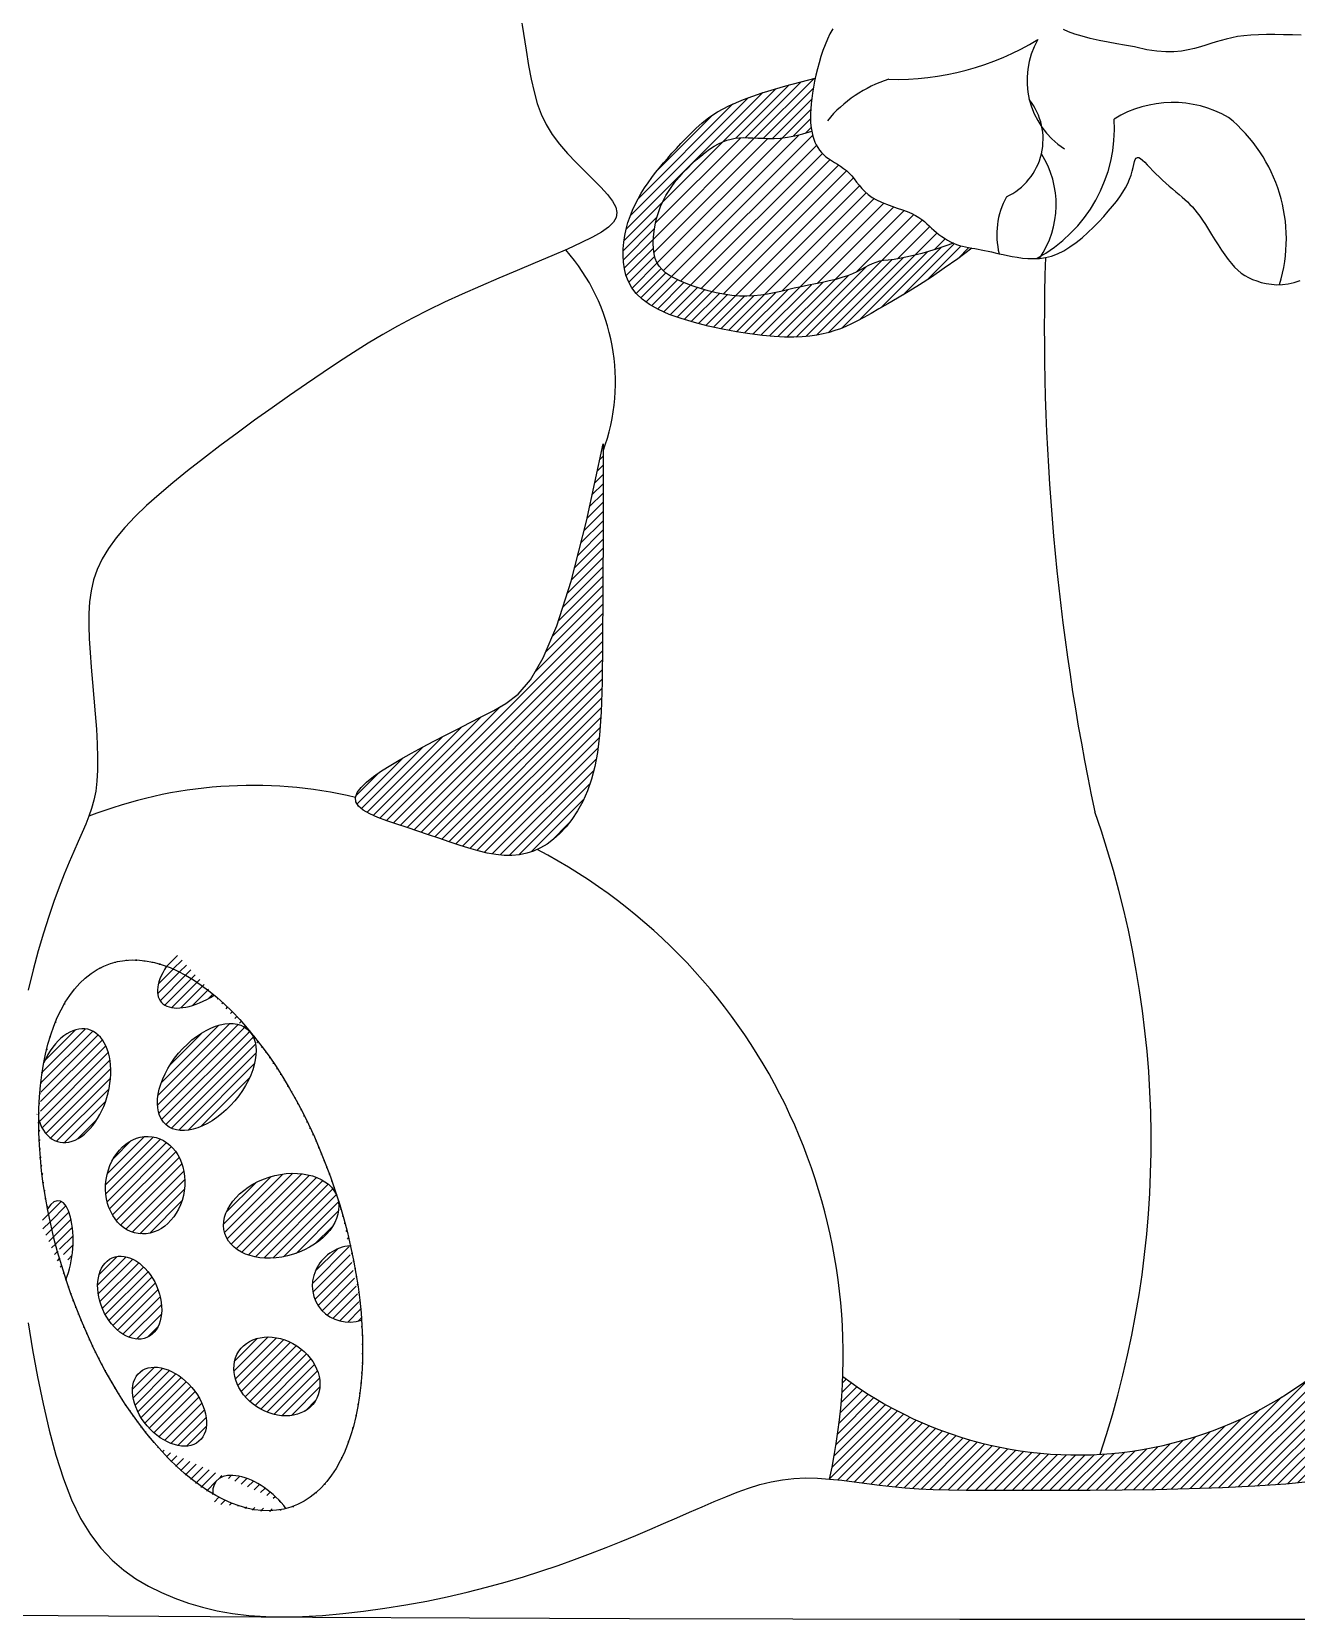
# Model space of a CAD drawing. Header units: inches. Extents: x 4.1 to 46.6, y 13.1 to 37.9.
# Drawn here: x 35.322 to 35.5452, y 14.5253 to 14.8055 of the extents above; entities that cross this region are included whole.
import ezdxf

# ---------------------------------------------------------------- set-up
doc = ezdxf.new("R2010")
doc.units = ezdxf.units.IN
doc.header["$MEASUREMENT"] = 0
for name, color, linetype in [('02', 2, 'Continuous'), ('4', 4, 'Continuous'), ('8', 8, 'Continuous')]:
    doc.layers.add(name, color=color, linetype=linetype)
pattern_1 = [(44.99999999999999, (40.26395050638124, 21.64946044185948), (-0.0008167083322704626, 0.0008167083322704626), [])]

msp = doc.modelspace()

# ---------------------------------------------------------------- hatches: boundary and pattern name
at = {"layer": '8'}
h = msp.add_hatch(dxfattribs=at)
h.set_pattern_fill('ANSI31', color=256, scale=0.009240000000000002, style=0)
h.set_pattern_definition(pattern_1)
h.paths.add_polyline_path([(35.45932740826859, 14.75177441831787), (35.46055987213506, 14.75194853276938), (35.46169364933624, 14.75217306103608), (35.46274892582326, 14.75244072112131), (35.46374728895492, 14.75274679837915), (35.46471593404888, 14.75309684769767), (35.46568345759763, 14.75349899127199), (35.46667845655932, 14.75396135135546), (35.46772952765926, 14.75449205014323), (35.46886526762276, 14.7550992099032), (35.47011427317514, 14.75579095281595), (35.47150514104172, 14.75657540114938), (35.4730600506696, 14.75746098043331), (35.4747755130916, 14.7584573295508), (35.47664162159666, 14.75957439063226), (35.47864846970654, 14.76082210590997), (35.48078615117586, 14.76221041752891), (35.48304475929356, 14.76374926769225), (35.48541438781425, 14.76544859855952), (35.48788513002685, 14.76731835233389), (35.48733692794806, 14.76741398803009), (35.48679428889184, 14.76752073875562), (35.48625582239359, 14.76764555140565), (35.48572013752303, 14.76779537290443), (35.48518584334991, 14.76797715011802), (35.48465236059158, 14.76819597745365), (35.4816003529518, 14.76714695049035), (35.47909862889676, 14.76638851214833), (35.47707498508274, 14.76586794671769), (35.47545721746749, 14.76553253845944), (35.47417312247447, 14.76532957160547), (35.4731504965271, 14.76520633041676), (35.47231713581598, 14.76511009918343), (35.4716008362989, 14.76498816213737), (35.47093825127698, 14.76479887679037), (35.47030145969941, 14.76454489368647), (35.46967139646179, 14.76423993657685), (35.46902899762384, 14.76389772925635), (35.46835519831396, 14.76353199547615), (35.46763093435905, 14.76315645903108), (35.46683714088752, 14.76278484368689), (35.46595475349343, 14.76243087322385), (35.46497087568744, 14.76210505053044), (35.46389728264651, 14.76180499494243), (35.46275191723137, 14.76152510490377), (35.46155272253557, 14.76125977888754), (35.4603176418855, 14.76100341532313), (35.45906461790904, 14.76075041268362), (35.45781159416541, 14.76049516939841), (35.4565765132825, 14.76023208395512), (35.45537227221533, 14.7599588223284), (35.45419158126927, 14.75968612083401), (35.45302210461116, 14.75942798330383), (35.45185150664068, 14.75919841361341), (35.45066745129182, 14.75901141559465), (35.44945760273143, 14.75888099310854), (35.44820962535917, 14.75882115000153), (35.44691118287622, 14.75884589013461), (35.44555610759883, 14.75896482947158), (35.44416290350958, 14.75917003251837), (35.44275624180912, 14.75944917586915), (35.44136079462945, 14.75978993613265), (35.44000123363688, 14.76017998991759), (35.43870223049774, 14.76060701384725), (35.43748845664553, 14.76105868451581), (35.43638458444505, 14.76152267854653), (35.43541014489486, 14.76199078032099), (35.43456411051332, 14.76247120545762), (35.43384031338385, 14.76297627733314), (35.43323258535705, 14.76351831933883), (35.43273475874915, 14.76410965483686), (35.43234066541075, 14.76476260723306), (35.4320441376581, 14.76548949991869), (35.43183900710895, 14.76630265625593), (35.43171957383632, 14.76720907818984), (35.43168200568064, 14.76819448179325), (35.43172293823912, 14.76923926170733), (35.43183900757461, 14.77032381251505), (35.43202684928431, 14.77142852888668), (35.4322830987326, 14.77253380540518), (35.43260439198232, 14.77362003671172), (35.43298736416503, 14.77466761743293), (35.4334284646134, 14.77566114333334), (35.4339233941096, 14.77660201478742), (35.43446766693845, 14.77749583333665), (35.43505679761759, 14.77834820050797), (35.43568629996619, 14.77916471782831), (35.43635168873473, 14.77995098682462), (35.43704847750953, 14.78071260903838), (35.43777218127391, 14.78145518598197), (35.43851822024911, 14.78218179851413), (35.43928164142883, 14.78288544471892), (35.44005739867455, 14.78355660198307), (35.44084044538207, 14.78418574770788), (35.44162573471434, 14.78476335928011), (35.44240822076566, 14.78527991413015), (35.44318285646617, 14.78572588961564), (35.44394459567732, 14.78609176316698), (35.44469063465252, 14.78637141974926), (35.44542714130833, 14.78657237477185), (35.44616252665176, 14.78670555125158), (35.44690520122415, 14.78678187217614), (35.44766357603251, 14.78681226053326), (35.44844606161817, 14.78680763933975), (35.44926106922097, 14.78677893158332), (35.45011700938224, 14.78673706026624), (35.45102268705844, 14.78669431149777), (35.45198848393514, 14.78666842380065), (35.45302517541452, 14.78667849881916), (35.45414353713161, 14.78674363821213), (35.45535434495426, 14.7868829436093), (35.45666837428465, 14.7871155166404), (35.4580964007578, 14.78746045896427), (35.45964920000873, 14.78793687221063), (35.45959258351243, 14.78823802038554), (35.45950855679578, 14.78887644064256), (35.45945443228587, 14.78955515294095), (35.45943090498216, 14.79027832540035), (35.45943867034978, 14.79105012618405), (35.45947842385388, 14.79187472341167), (35.45955086072675, 14.7927562852174), (35.4596564445342, 14.79369654835776), (35.45979471194326, 14.79468752386041), (35.45996496748879, 14.79571879140443), (35.46016651547282, 14.79677993062527), (35.46028258806794, 14.79732022589181), (35.45509649363115, 14.79598494645782), (35.45091194977752, 14.79473080141637), (35.44759356758325, 14.79354972111927), (35.44500595835737, 14.79243363590379), (35.44301373317606, 14.79137447610723), (35.44148150358117, 14.79036417208139), (35.4402738806489, 14.789394654149), (35.4392554759211, 14.78845785267643), (35.43831262380584, 14.78754634275268), (35.43741855459987, 14.78665527844445), (35.43656822146616, 14.78578045859925), (35.43575657826617, 14.78491768206462), (35.43497857816286, 14.78406274767352), (35.43422917478486, 14.78321145427347), (35.43350332176081, 14.78235960069745), (35.43279597271933, 14.78150298577842), (35.43210366942688, 14.78063745504645), (35.43142930946081, 14.77975904076178), (35.43077737807064, 14.77886382182354), (35.43015236143722, 14.77794787718907), (35.4295587450429, 14.77700728577205), (35.42900101483568, 14.77603812652982), (35.42848365653074, 14.77503647837606), (35.42801115561045, 14.773998420239), (35.42758809185355, 14.77292180488169), (35.42721941756784, 14.77181158031911), (35.42691018005601, 14.77067446838649), (35.42666542522377, 14.76951719094817), (35.42649019967533, 14.76834646982482), (35.42638955001487, 14.7671690268808), (35.42636852284662, 14.76599158392222), (35.42643216454192, 14.76482086284253), (35.42658944676398, 14.76366349208277), (35.4268650409463, 14.76252572671095), (35.427287544047, 14.76141372840087), (35.42788555279142, 14.76033365885545), (35.42868766390487, 14.75929167976304), (35.42972247411265, 14.75829395279746), (35.43101858014009, 14.75734663966162), (35.43260457894533, 14.75645590202933), (35.43449308668963, 14.75562752817226), (35.43663279704518, 14.75486581259341), (35.43895642405144, 14.75417467637911), (35.44139668081655, 14.75355804058657), (35.44388628091431, 14.75301982631666), (35.44635793815135, 14.7525639546266), (35.4487443656358, 14.7521943466027), (35.45097827694147, 14.75191492331672), (35.45300696456573, 14.7517277386842), (35.45483603553615, 14.75162737786471), (35.45648567580386, 14.7516065588616), (35.45797607132002, 14.7516579996782)])
h = msp.add_hatch(dxfattribs=at)
h.set_pattern_fill('ANSI31', color=256, scale=0.01386, style=0)
h.set_pattern_definition([(44.99999999999999, (40.26395050638124, 21.64946044185948), (-0.001225062498405694, 0.001225062498405694), [])])
h.paths.add_polyline_path([(35.45906461790904, 14.76075041268362), (35.4603176418855, 14.76100341532313), (35.46155272253557, 14.76125977888754), (35.46275191723137, 14.76152510490377), (35.46389728264651, 14.76180499494243), (35.46497087568744, 14.76210505053044), (35.46595475349343, 14.76243087322385), (35.46683714088752, 14.76278484368689), (35.46763093435905, 14.76315645903108), (35.46835519831396, 14.76353199547615), (35.46902899762384, 14.76389772925635), (35.46967139646179, 14.76423993657685), (35.47030145969941, 14.76454489368647), (35.47093825127698, 14.76479887679037), (35.4716008362989, 14.76498816213737), (35.47231713581598, 14.76511009918343), (35.4731504965271, 14.76520633041676), (35.47417312247447, 14.76532957160547), (35.47545721746749, 14.76553253845944), (35.47707498508274, 14.76586794671769), (35.47909862889676, 14.76638851214833), (35.4816003529518, 14.76714695049035), (35.48465236059158, 14.76819597745365), (35.48412235492609, 14.76844953929416), (35.48359930321342, 14.76873366749081), (35.48308668254643, 14.76904419389487), (35.48258796955227, 14.76937695038672), (35.48210664155661, 14.76972776880305), (35.48164617518663, 14.77009248103881), (35.48121004753514, 14.77046691893068), (35.48079837478465, 14.77084714589458), (35.4803978280793, 14.771230151634), (35.47999171835139, 14.77161315738798), (35.47956335606753, 14.77199338439553), (35.47909605146154, 14.77236805389569), (35.47857311569854, 14.77273438712749), (35.4779778587795, 14.77308960532995), (35.47729359163671, 14.7734309297712), (35.47651081035613, 14.77375743416363), (35.47564875419951, 14.7740756023168), (35.47473384828075, 14.77439377046997), (35.47379251748092, 14.77472027492061), (35.47285118644825, 14.77506345195164), (35.47193628052949, 14.77543163783142), (35.47107422437287, 14.77583316882832), (35.47029144309229, 14.7762763812398), (35.46960694428302, 14.77676613786483), (35.46901006476722, 14.77729340775571), (35.46848272477976, 14.77784568649534), (35.46800684385701, 14.77841046963752), (35.46756434176817, 14.77897525279426), (35.46713713851526, 14.77952753153389), (35.46670715363464, 14.78005480142477), (35.46625630689553, 14.78054455806435), (35.46577127014055, 14.78098788623632), (35.46525772234193, 14.78139022771669), (35.46472609431251, 14.7817606134386), (35.46418681686512, 14.7821080743934), (35.46365032104544, 14.78244164154333), (35.46312703766628, 14.7827703458361), (35.4626273975405, 14.78310321826305), (35.46216183171376, 14.78344928978644), (35.46173868460349, 14.78381620198073), (35.46135795667536, 14.78420603892758), (35.46101756130113, 14.78461949533542), (35.46071541255108, 14.78505726588358), (35.46044942449547, 14.7855200452805), (35.46021751050606, 14.78600852819094), (35.46001758465312, 14.78652340935244), (35.45984756100691, 14.78706538341524), (35.45970581650502, 14.78763572402116), (35.45964920000873, 14.78793687221063), (35.4580964007578, 14.78746045896427), (35.45666837428465, 14.7871155166404), (35.45535434495426, 14.7868829436093), (35.45414353713161, 14.78674363821213), (35.45302517541452, 14.78667849881916), (35.45198848393514, 14.78666842380065), (35.45102268705844, 14.78669431149777), (35.45011700938224, 14.78673706026624), (35.44926106922097, 14.78677893158332), (35.44844606161817, 14.78680763933975), (35.44766357603251, 14.78681226053326), (35.44690520122415, 14.78678187217614), (35.44616252665176, 14.78670555125158), (35.44542714130833, 14.78657237477185), (35.44469063465252, 14.78637141974926), (35.44394459567732, 14.78609176316698), (35.44318285646617, 14.78572588961564), (35.44240822076566, 14.78527991413015), (35.44162573471434, 14.78476335928011), (35.44084044538207, 14.78418574770788), (35.44005739867455, 14.78355660198307), (35.43928164142883, 14.78288544471892), (35.43851822024911, 14.78218179851413), (35.43777218127391, 14.78145518598197), (35.43704847750953, 14.78071260903838), (35.43635168873473, 14.77995098682462), (35.43568629996619, 14.77916471782831), (35.43505679761759, 14.77834820050797), (35.43446766693845, 14.77749583333665), (35.4339233941096, 14.77660201478742), (35.4334284646134, 14.77566114333334), (35.43298736416503, 14.77466761743293), (35.43260439198232, 14.77362003671172), (35.4322830987326, 14.77253380540518), (35.43202684928431, 14.77142852888668), (35.43183900757461, 14.77032381251505), (35.43172293823912, 14.76923926170733), (35.43168200568064, 14.76819448179325), (35.43171957383632, 14.76720907818984), (35.43183900710895, 14.76630265625593), (35.4320441376581, 14.76548949991869), (35.43234066541075, 14.76476260723306), (35.43273475874915, 14.76410965483686), (35.43323258535705, 14.76351831933883), (35.43384031338385, 14.76297627733314), (35.43456411051332, 14.76247120545762), (35.43541014489486, 14.76199078032099), (35.43638458444505, 14.76152267854653), (35.43748845664553, 14.76105868451581), (35.43870223049774, 14.76060701384725), (35.44000123363688, 14.76017998991759), (35.44136079462945, 14.75978993613265), (35.44275624180912, 14.75944917586915), (35.44416290350958, 14.75917003251837), (35.44555610759883, 14.75896482947158), (35.44691118287622, 14.75884589013461), (35.44820962535917, 14.75882115000153), (35.44945760273143, 14.75888099310854), (35.45066745129182, 14.75901141559465), (35.45185150664068, 14.75919841361341), (35.45302210461116, 14.75942798330383), (35.45419158126927, 14.75968612083401), (35.45537227221533, 14.7599588223284), (35.4565765132825, 14.76023208395512), (35.45781159416541, 14.76049516939841)])
h = msp.add_hatch(dxfattribs=at)
h.set_pattern_fill('ANSI31', color=256, scale=0.009240000000000002, style=0)
h.set_pattern_definition(pattern_1)
h.paths.add_polyline_path([(35.42281810512534, 14.73277249563128), (35.42281531115762, 14.71840858781528), (35.42279575384921, 14.70686320598637), (35.42274266962661, 14.69776188020936), (35.42263929514914, 14.69073014051995), (35.42246886684327, 14.68539351698294), (35.42221462160117, 14.6813775396486), (35.42185979538365, 14.67830773861082), (35.42138762554853, 14.6758096438762), (35.420786625396, 14.67357034437467), (35.42006641851506, 14.6715231642784), (35.41924190583407, 14.66966298659557), (35.41832798828139, 14.66798469434892), (35.41733956655256, 14.66648317056118), (35.4162915413431, 14.66515329824054), (35.41519881381421, 14.66398996039519), (35.4140762844286, 14.66298804006241), (35.41293512905716, 14.66214265281909), (35.41177162217676, 14.66144984464794), (35.41057831390529, 14.66090589410036), (35.4093477531965, 14.66050707974231), (35.40807249016828, 14.66024968012519), (35.40674507424004, 14.66012997378587), (35.405358055064, 14.66014423930486), (35.40390398205957, 14.660288755219), (35.40237773318543, 14.66055731913824), (35.40078349916033, 14.66093380481928), (35.39912779924228, 14.66139960506283), (35.39741715268931, 14.66193611269867), (35.39565807852662, 14.6625247204984), (35.39385709554657, 14.66314682127726), (35.39202072347283, 14.66378380785048), (35.39015548086493, 14.66441707300422), (35.38827611358604, 14.66503281641511), (35.38643027322135, 14.66563646517628), (35.38467383772834, 14.66623825322771), (35.38306268553018, 14.66684841453847), (35.38165269458435, 14.66747718304854), (35.38049974308117, 14.66813479269789), (35.37965970874532, 14.6688314774556), (35.37918847023278, 14.6695774712762), (35.37912576265401, 14.67038021701322), (35.37944675159409, 14.67123599324717), (35.38011045955821, 14.67213828745756), (35.38107590928442, 14.67308058713846), (35.38230212351075, 14.67405637978394), (35.38374812497526, 14.67505915288806), (35.38537293664879, 14.67608239391578), (35.38713558080374, 14.67711959037573), (35.38899950396038, 14.67816539269282), (35.39094584753505, 14.67921910310273), (35.39296017602786, 14.68028118678652), (35.39502805440455, 14.68135210892527), (35.39713504763088, 14.6824323346855), (35.39926672020695, 14.68352232924829), (35.40140863733134, 14.68462255779471), (35.40354636350415, 14.68573348550584), (35.40567337993301, 14.68692923106304), (35.40781483139611, 14.68857852719251), (35.4100037793792, 14.69112376014985), (35.41227328466951, 14.69500731616157), (35.41465640898562, 14.7006715814687), (35.41718621288194, 14.70855894232685), (35.41989575784422, 14.71911178496251)])
h = msp.add_hatch(dxfattribs=at)
h.set_pattern_fill('ANSI31', color=256, scale=0.009240000000000002, style=0)
h.set_pattern_definition(pattern_1)
edge = h.paths.add_edge_path()
edge.add_ellipse((35.35319138520165, 14.64103667390467), major_axis=(-0.00840913994211231, -0.006720508573515294), ratio=0.4802735510058158, start_angle=304.4452427793318, end_angle=435.5787813926311, ccw=False)
edge.add_ellipse((35.35181534259348, 14.59307668445857), major_axis=(-0.01590092022010053, 0.0479599905777052), ratio=0.4950659604173576, start_angle=338.3965059259274, end_angle=681.3564631600613)
edge = h.paths.add_edge_path(flags=0)
edge.add_ellipse((35.35181534259348, 14.59307668445857), major_axis=(-0.01590092022010053, 0.0479599905777052), ratio=0.4950659604173576, start_angle=41.93265288164213, end_angle=55.90896596036795)
edge.add_ellipse((35.32934000568233, 14.61950050063482), major_axis=(0.002661794444158646, 0.009911209094327736), ratio=0.6107066536403918, start_angle=136.4327969150533, end_angle=435.8784849815133)
edge = h.paths.add_edge_path()
edge.add_ellipse((35.32612924386515, 14.59093834004765), major_axis=(0.0006115737775292805, 0.008247896627784176), ratio=0.3770377288533878, start_angle=228.3375526400519, end_angle=396.05979277958295, ccw=False)
edge.add_ellipse((35.35181534259348, 14.59307668445857), major_axis=(-0.01590092022010053, 0.0479599905777052), ratio=0.4950659604173576, start_angle=89.90601574183437, end_angle=435.1707793570876)
edge = h.paths.add_edge_path(flags=16)
edge.add_ellipse((35.36129473724171, 14.54404752281429), major_axis=(-0.00672731155282248, 0.005651336368161058), ratio=0.5290023548861453, start_angle=244.8459792951447, end_angle=386.9755225495106, ccw=False)
edge.add_ellipse((35.35181534259348, 14.59307668445857), major_axis=(-0.01590092022010053, 0.0479599905777052), ratio=0.4950659604173576, start_angle=177.9582969514483, end_angle=510.460281766352)
edge = h.paths.add_edge_path(flags=16)
edge.add_ellipse((35.37841880290537, 14.58452331022002), major_axis=(-0.00580994988435913, -0.003971208941099595), ratio=0.9397016591406206, start_angle=238.7113991801935, end_angle=432.2729072646223, ccw=False)
edge.add_ellipse((35.35181534259348, 14.59307668445857), major_axis=(-0.01590092022010053, 0.0479599905777052), ratio=0.4950659604173576, start_angle=258.5263865036802, end_angle=602.7479633075188)
h = msp.add_hatch(dxfattribs=at)
h.set_pattern_fill('ANSI31', color=256, scale=0.009240000000000002, style=0)
h.set_pattern_definition(pattern_1)
edge = h.paths.add_edge_path()
edge.add_ellipse((35.35288559730864, 14.62102788869109), major_axis=(-0.007160879617182731, -0.008454296541650511), ratio=0.5866003885729476, start_angle=0, end_angle=360)
edge = h.paths.add_edge_path()
edge.add_ellipse((35.34203016005225, 14.60193553516459), major_axis=(0.001223147555058559, 0.008553374238638186), ratio=0.8062659382131651, start_angle=0, end_angle=360)
edge = h.paths.add_edge_path()
edge.add_ellipse((35.33927808112233, 14.58207948819203), major_axis=(-0.003057868887646396, 0.007025986184369108), ratio=0.6768939988314412, start_angle=0, end_angle=360)
edge = h.paths.add_edge_path()
edge.add_ellipse((35.36603250742658, 14.59653343220001), major_axis=(-0.009936148265225568, -0.003151271271420676), ratio=0.6841129477393765, start_angle=0, end_angle=360)
edge = h.paths.add_edge_path()
edge.add_ellipse((35.3652699656482, 14.56818025520355), major_axis=(-0.006727311552822071, 0.004429425924745998), ratio=0.7983017941980345, start_angle=0, end_angle=360)
edge = h.paths.add_edge_path()
edge.add_ellipse((35.34631117868005, 14.56283439757411), major_axis=(-0.00519837610682985, 0.006109552217076299), ratio=0.6478839219132544, start_angle=0, end_angle=360)
h = msp.add_hatch(dxfattribs=at)
h.set_pattern_fill('ANSI31', color=256, scale=0.009240000000000002, style=0)
h.set_pattern_definition(pattern_1)
h.paths.add_polyline_path([(35.55732660965762, 14.55080259060654), (35.56127680504463, 14.55130867060965), (35.56490343522049, 14.55172659473195), (35.56822856088868, 14.55200738745501), (35.57127424368403, 14.5521020733186), (35.57406254477567, 14.55196167680427, -0.05172681511464965), (35.565711383631, 14.58802834884139, -0.4468278364641999), (35.46511993200286, 14.56816573041309, -0.04536575451329625), (35.46279073987856, 14.5500716310244), (35.46495233678027, 14.5498459357232), (35.46714334880701, 14.54957126493267), (35.46936132471777, 14.54927455517921), (35.47160381327151, 14.54898274297469), (35.47386836299441, 14.54872276481641), (35.47616437046557, 14.54851584343581), (35.47854862307898, 14.54836034629719), (35.48108975604876, 14.54824892708442), (35.48385640458903, 14.54817423948137), (35.48691720344826, 14.54812893717193), (35.49034078784055, 14.54810567382541), (35.49419579298004, 14.54809710311114), (35.498550853848, 14.54809587872754), (35.50344273929252, 14.54809812343322), (35.50878075316317, 14.54811383640211), (35.51444233224495, 14.54815648588286), (35.52030491425424, 14.54823954015322), (35.52624593644171, 14.5483764674473), (35.53214283629089, 14.54858073604285), (35.5378730505868, 14.54886581418853), (35.54331401704579, 14.54924517014755), (35.54836727671093, 14.54972186488616), (35.55303078719183, 14.55025733019741)])

# ---------------------------------------------------------------- linework, layer by layer
at = {"layer": '02'}
for points in [[(35.40825675327099, 14.80849373061668), (35.40877519121162, 14.80521787114143), (35.40924181758194, 14.80224426104272), (35.40968349731295, 14.79955628616611), (35.41013669098496, 14.79711752324241), (35.41063785847976, 14.79489154897331), (35.41122346014484, 14.79284194010419), (35.41192995586201, 14.79093227333673), (35.41279380597874, 14.78912612537264), (35.41385147037684, 14.78738707294272), (35.41512149937219, 14.78568668032407), (35.41655080152444, 14.78402846205157), (35.41806837559446, 14.78242392020642), (35.41960322034313, 14.78088455688433), (35.42108433429851, 14.77942187419561), (35.42244071622147, 14.77804737420687), (35.42360136464006, 14.77677255904294), (35.42449527808233, 14.77560893077046), (35.42506200975507, 14.77456128193174), (35.4252833292517, 14.77360756685542), (35.42515156107723, 14.77271903031673), (35.42465902903817, 14.77186691707633), (35.42379805763952, 14.77102247190945), (35.42256097068778, 14.77015693957677), (35.42094009268797, 14.76924156486806), (35.41892774767942, 14.76824759251489), (35.41653001207627, 14.76715361589325), (35.41380797295599, 14.76596762253488), (35.41083646953805, 14.7647049485577), (35.40769034127473, 14.76338093007965), (35.40444442691981, 14.76201090324779), (35.40117356662407, 14.76061020415094), (35.39795259890846, 14.75919416893615), (35.3948563634581, 14.75777813369226), (35.39193987023785, 14.75637168351844), (35.38917881242699, 14.75496139929331), (35.38652905418306, 14.75352811087672), (35.38394645943075, 14.75205264811396), (35.38138689232758, 14.7505158408649), (35.37880621656544, 14.74889851896026), (35.37616029630183, 14.74718151225992), (35.3734049956943, 14.74534565060916), (35.37051057062811, 14.74337943191225), (35.36750484622783, 14.74130202633845), (35.36443003934576, 14.73914027210143), (35.36132836706705, 14.73692100741485), (35.35824204647682, 14.73467107050695), (35.35521329442739, 14.73241729957684), (35.35228432823672, 14.73018653285274), (35.3494973645243, 14.72800560856288), (35.34688886387042, 14.72589529434211), (35.34447225874058, 14.72385207568462), (35.34225522509544, 14.72186636749123), (35.34024543866283, 14.71992858469187), (35.33845057517058, 14.71802914217281), (35.33687831057935, 14.71615845489308), (35.3355363208498, 14.71430693773894), (35.33443228147692, 14.71246500564033), (35.33356843159302, 14.71062115648695), (35.33292526161998, 14.70875622013867), (35.33247782491847, 14.70684910942967), (35.33220117554768, 14.70487873720871), (35.33207036663546, 14.70282401632452), (35.33206045200816, 14.70066385959675), (35.3321464852593, 14.6983771798887), (35.33230351974956, 14.69594289002001), (35.33250756880037, 14.69335268294256), (35.33273848301499, 14.69064937197712), (35.33297707319028, 14.68788855057668), (35.3332041496574, 14.68512581216513), (35.33340052274755, 14.68241675018092), (35.33354700302473, 14.67981695804795), (35.33362440082013, 14.67738202921922), (35.33361352669775, 14.67516755711862), (35.33349934864557, 14.67321060403359), (35.3332834659773, 14.67147410767669), (35.33297163566343, 14.66990247460948), (35.33256961420878, 14.66844011140805), (35.33208315881669, 14.66703142463397), (35.33151802622481, 14.66562082084878), (35.33087997317082, 14.66415270661404), (35.33017475662521, 14.6625714885204), (35.32940877314425, 14.66082956066115), (35.32859097786016, 14.65891126741647), (35.32773096572376, 14.65680894074197), (35.32683833122022, 14.65451491254956), (35.32592266906752, 14.65202151478028), (35.32499357444934, 14.64932107936059), (35.32406064185082, 14.64640593824609), (35.3231334662228, 14.64326842333415), (35.3222232411313, 14.63990885415572), (35.32134755762993, 14.63635950045594)], [(35.46337529194309, 14.80601294240208), (35.4628739132709, 14.80512362310131), (35.46241703971057, 14.80418150735662), (35.46200049916982, 14.80319423675704), (35.46162011909067, 14.80216945287706), (35.46127172691516, 14.80111479734936), (35.46095196196578, 14.80003837489224), (35.46066070806003, 14.79895014271191), (35.46039866089589, 14.79786052117291), (35.46016651547282, 14.79677993062527), (35.45996496748879, 14.79571879140443), (35.45979471194326, 14.79468752386041), (35.4596564445342, 14.79369654835776), (35.45955086072675, 14.7927562852174), (35.45947842385388, 14.79187472341167), (35.45943867034978, 14.79105012618405), (35.45943090498216, 14.79027832540035), (35.45945443228587, 14.78955515294095), (35.45950855679578, 14.78887644064256), (35.45959258351243, 14.78823802038554), (35.45970581650502, 14.78763572402116), (35.45984756100691, 14.78706538341524), (35.46001758465312, 14.78652340935244), (35.46021751050606, 14.78600852819094), (35.46044942449547, 14.7855200452805), (35.46071541255108, 14.78505726588358), (35.46101756130113, 14.78461949533542), (35.46135795667536, 14.78420603892758), (35.46173868460349, 14.78381620198073), (35.46216183171376, 14.78344928978644), (35.4626273975405, 14.78310321826305), (35.46312703766628, 14.7827703458361), (35.46365032104544, 14.78244164154333), (35.46418681686512, 14.7821080743934), (35.46472609431251, 14.7817606134386), (35.46525772234193, 14.78139022771669), (35.46577127014055, 14.78098788623632), (35.46625630689553, 14.78054455806435), (35.46670715363464, 14.78005480142477), (35.46713713851526, 14.77952753153389), (35.46756434176817, 14.77897525279426), (35.46800684385701, 14.77841046963752), (35.46848272477976, 14.77784568649534), (35.46901006476722, 14.77729340775571), (35.46960694428302, 14.77676613786483), (35.47029144309229, 14.7762763812398), (35.47107422437287, 14.77583316882832), (35.47193628052949, 14.77543163783142), (35.47285118644825, 14.77506345195164), (35.47379251748092, 14.77472027492061), (35.47473384828075, 14.77439377046997), (35.47564875419951, 14.7740756023168), (35.47651081035613, 14.77375743416363), (35.47729359163671, 14.7734309297712), (35.4779778587795, 14.77308960532995), (35.47857311569854, 14.77273438712749), (35.47909605146154, 14.77236805389569), (35.47956335606753, 14.77199338439553), (35.47999171835139, 14.77161315738798), (35.4803978280793, 14.771230151634), (35.48079837478465, 14.77084714589458), (35.48121004753514, 14.77046691893068), (35.48164617518663, 14.77009248103881), (35.48210664155661, 14.76972776880305), (35.48258796955227, 14.76937695038672), (35.48308668254643, 14.76904419389487), (35.48359930321342, 14.76873366749081), (35.48412235492609, 14.76844953929416), (35.48465236059158, 14.76819597745365), (35.48518584334991, 14.76797715011802), (35.48572013752303, 14.76779537290443), (35.48625582239359, 14.76764555140565), (35.48679428889184, 14.76752073875562), (35.48733692794806, 14.76741398803009), (35.48788513002685, 14.76731835233389), (35.48844028605848, 14.76722688477188), (35.48900378674037, 14.76713263843434), (35.48957702300279, 14.76702866642612), (35.49016208077549, 14.7669096427899), (35.49076382831439, 14.76677672533427), (35.49138782817639, 14.7666326928493), (35.49203964361689, 14.76648032406687), (35.49272483812413, 14.76632239776248), (35.49344897448785, 14.76616169269713), (35.49421761596344, 14.76600098763177), (35.4950363258063, 14.76584306132739), (35.49590869682609, 14.7656932397413), (35.49683044074803, 14.76556703763075), (35.49779529885157, 14.76548251692023), (35.49879701288185, 14.7654577395779), (35.49982932435117, 14.76551076752824), (35.50088597453899, 14.76565966272486), (35.50196070495761, 14.76592248709224), (35.50304725711933, 14.76631730261309), (35.50413890897065, 14.76685534007723), (35.50522708396196, 14.76752050583767), (35.50630274197786, 14.7682898751273), (35.50735684267013, 14.76914052317901), (35.5083803461562, 14.77004952521114), (35.50936421208783, 14.77099395644203), (35.51029940058245, 14.77195089213368), (35.51117687152467, 14.77289740747532), (35.51198897526368, 14.77381474584857), (35.51273362586974, 14.77470082318635), (35.51341012787773, 14.7755577235412), (35.51401778582252, 14.77638753100931), (35.51455590447179, 14.77719232961411), (35.51502378836042, 14.77797420345181), (35.51542074202328, 14.77873523660404), (35.51574607022806, 14.77947751309424), (35.51600185913733, 14.78019987514293), (35.51620132119163, 14.78088819735152), (35.51636045045919, 14.78152511248939), (35.51649524077541, 14.78209325329684), (35.5166216866742, 14.78257525251414), (35.51675578152529, 14.78295374289613), (35.51691352009541, 14.7832113571831), (35.51711089598714, 14.78333072812987), (35.51736065807521, 14.78330074069257), (35.51766257469311, 14.78313528867605), (35.51801316898084, 14.78285451808646), (35.51840896361276, 14.78247857494447), (35.51884648196167, 14.78202760527077), (35.51932224693476, 14.78152175507151), (35.51983278167202, 14.78098117036737), (35.52037460908062, 14.78042599716449), (35.52094344065293, 14.7798733711725), (35.5215317433863, 14.77932838676955), (35.52213117239765, 14.77879312802273), (35.52273338303669, 14.77826967898458), (35.52333003065317, 14.77776012376583), (35.52391277013115, 14.77726654638994), (35.52447325728602, 14.77679103093854), (35.52500314700185, 14.77633566149328), (35.52549699220575, 14.77589974333117), (35.52596093566856, 14.77547146675809), (35.52640401727288, 14.77503624326076), (35.5268352771341, 14.77457948436953), (35.52726375560044, 14.77408660158565), (35.52769849232166, 14.7735430064395), (35.52814852787881, 14.77293411041777), (35.52862290215447, 14.77224532505082), (35.52912822125248, 14.77146831405574), (35.52966135616182, 14.77061975001292), (35.53021674339428, 14.7697225576749), (35.5307888201601, 14.7687996618088), (35.53137202343672, 14.76787398719629), (35.5319607897359, 14.76696845863356), (35.53254955603509, 14.76610600085863), (35.53313275931171, 14.76530953865316), (35.53370727008908, 14.7645970181957), (35.53427969493671, 14.76396647116511), (35.53485907373718, 14.76341095068077), (35.53545444660588, 14.76292350983298), (35.53607485365822, 14.76249720169747), (35.5367293350096, 14.76212507939366), (35.53742693077541, 14.76180019601182), (35.53817668107106, 14.76151560462771), (35.53898507605075, 14.76126771602597), (35.53984840718797, 14.76106637165234), (35.54076041576221, 14.76092477063233), (35.54171484328575, 14.76085611207694), (35.54270543127089, 14.76087359509714), (35.5437259209971, 14.76099041883302), (35.54477005420952, 14.76121978239556), (35.54583157242044, 14.76157488488119)], [(35.51687353213086, 14.80277464409759), (35.51661397648743, 14.80281487826599), (35.51589859036497, 14.802929791641), (35.51482229532442, 14.80311070061456), (35.51348001199543, 14.80334892152044), (35.51196666193894, 14.80363577076517), (35.5103771664831, 14.80396256466796), (35.50880644649035, 14.80432061963532), (35.50734942352167, 14.80470125200103), (35.50608050419717, 14.80509554657786), (35.50499203979737, 14.80549366193467), (35.50405586642913, 14.80588552506109)], [(35.54604586881354, 14.80487283891583), (35.54447509084596, 14.80494022380029), (35.54291682985379, 14.8049881574016), (35.54138847083553, 14.80501247154192), (35.53990739855684, 14.80500899810162), (35.53849099778338, 14.80497356894651), (35.53715665374651, 14.80490201591332), (35.53592175074621, 14.80479017086785), (35.53479689398549, 14.8046356023888), (35.53376556738979, 14.80444282597913), (35.53280447578757, 14.80421809379644), (35.53189032307594, 14.80396765810022), (35.53099981385051, 14.8036977710481), (35.53010965247407, 14.80341468488499), (35.52919654307655, 14.80312465179762), (35.52823718978792, 14.80283392397272), (35.5272098040837, 14.80255176399536), (35.52609862332932, 14.80229947565116), (35.52488939223579, 14.8021013731532), (35.52356785481564, 14.80198177065634), (35.52211975577987, 14.80196498233002), (35.52053083937383, 14.80207532234366), (35.51878685007571, 14.80233710488122), (35.51687353213086, 14.80277464409759)], [(35.48788513002685, 14.76731835233389), (35.48541438781425, 14.76544859855952), (35.48304475929356, 14.76374926769225), (35.48078615117586, 14.76221041752891), (35.47864846970654, 14.76082210590997), (35.47664162159666, 14.75957439063226), (35.4747755130916, 14.7584573295508), (35.4730600506696, 14.75746098043331), (35.47150514104172, 14.75657540114938), (35.47011427317514, 14.75579095281595), (35.46886526762276, 14.7550992099032), (35.46772952765926, 14.75449205014323), (35.46667845655932, 14.75396135135546), (35.46568345759763, 14.75349899127199), (35.46471593404888, 14.75309684769767), (35.46374728895492, 14.75274679837915), (35.46274892582326, 14.75244072112131), (35.46169364933624, 14.75217306103608), (35.46055987213506, 14.75194853276938), (35.45932740826859, 14.75177441831787), (35.45797607132002, 14.7516579996782), (35.45648567580386, 14.7516065588616), (35.45483603553615, 14.75162737786471), (35.45300696456573, 14.7517277386842), (35.45097827694147, 14.75191492331672), (35.4487443656358, 14.7521943466027), (35.44635793815135, 14.7525639546266), (35.44388628091431, 14.75301982631666), (35.44139668081655, 14.75355804058657), (35.43895642405144, 14.75417467637911), (35.43663279704518, 14.75486581259341), (35.43449308668963, 14.75562752817226), (35.43260457894533, 14.75645590202933), (35.43101858014009, 14.75734663966162), (35.42972247411265, 14.75829395279746), (35.42868766390487, 14.75929167976304), (35.42788555279142, 14.76033365885545), (35.427287544047, 14.76141372840087), (35.4268650409463, 14.76252572671095), (35.42658944676398, 14.76366349208277), (35.42643216454192, 14.76482086284253), (35.42636852284662, 14.76599158392222), (35.42638955001487, 14.7671690268808), (35.42649019967533, 14.76834646982482), (35.42666542522377, 14.76951719094817), (35.42691018005601, 14.77067446838649), (35.42721941756784, 14.77181158031911), (35.42758809185355, 14.77292180488169), (35.42801115561045, 14.773998420239), (35.42848365653074, 14.77503647837606), (35.42900101483568, 14.77603812652982), (35.4295587450429, 14.77700728577205), (35.43015236143722, 14.77794787718907), (35.43077737807064, 14.77886382182354), (35.43142930946081, 14.77975904076178), (35.43210366942688, 14.78063745504645), (35.43279597271933, 14.78150298577842), (35.43350332176081, 14.78235960069745), (35.43422917478486, 14.78321145427347), (35.43497857816286, 14.78406274767352), (35.43575657826617, 14.78491768206462), (35.43656822146616, 14.78578045859925), (35.43741855459987, 14.78665527844445), (35.43831262380584, 14.78754634275268), (35.4392554759211, 14.78845785267643), (35.4402738806489, 14.789394654149), (35.44148150358117, 14.79036417208139), (35.44301373317606, 14.79137447610723), (35.44500595835737, 14.79243363590379), (35.44759356758325, 14.79354972111927), (35.45091194977752, 14.79473080141637), (35.45509649363115, 14.79598494645782), (35.46028258806794, 14.79732022589181)], [(35.48465236059158, 14.76819597745365), (35.4816003529518, 14.76714695049035), (35.47909862889676, 14.76638851214833), (35.47707498508274, 14.76586794671769), (35.47545721746749, 14.76553253845944), (35.47417312247447, 14.76532957160547), (35.4731504965271, 14.76520633041676), (35.47231713581598, 14.76511009918343), (35.4716008362989, 14.76498816213737), (35.47093825127698, 14.76479887679037), (35.47030145969941, 14.76454489368647), (35.46967139646179, 14.76423993657685), (35.46902899762384, 14.76389772925635), (35.46835519831396, 14.76353199547615), (35.46763093435905, 14.76315645903108), (35.46683714088752, 14.76278484368689), (35.46595475349343, 14.76243087322385), (35.46497087568744, 14.76210505053044), (35.46389728264651, 14.76180499494243), (35.46275191723137, 14.76152510490377), (35.46155272253557, 14.76125977888754), (35.4603176418855, 14.76100341532313), (35.45906461790904, 14.76075041268362), (35.45781159416541, 14.76049516939841), (35.4565765132825, 14.76023208395512), (35.45537227221533, 14.7599588223284), (35.45419158126927, 14.75968612083401), (35.45302210461116, 14.75942798330383), (35.45185150664068, 14.75919841361341), (35.45066745129182, 14.75901141559465), (35.44945760273143, 14.75888099310854), (35.44820962535917, 14.75882115000153), (35.44691118287622, 14.75884589013461), (35.44555610759883, 14.75896482947158), (35.44416290350958, 14.75917003251837), (35.44275624180912, 14.75944917586915), (35.44136079462945, 14.75978993613265), (35.44000123363688, 14.76017998991759), (35.43870223049774, 14.76060701384725), (35.43748845664553, 14.76105868451581), (35.43638458444505, 14.76152267854653), (35.43541014489486, 14.76199078032099), (35.43456411051332, 14.76247120545762), (35.43384031338385, 14.76297627733314), (35.43323258535705, 14.76351831933883), (35.43273475874915, 14.76410965483686), (35.43234066541075, 14.76476260723306), (35.4320441376581, 14.76548949991869), (35.43183900710895, 14.76630265625593), (35.43171957383632, 14.76720907818984), (35.43168200568064, 14.76819448179325), (35.43172293823912, 14.76923926170733), (35.43183900757461, 14.77032381251505), (35.43202684928431, 14.77142852888668), (35.4322830987326, 14.77253380540518), (35.43260439198232, 14.77362003671172), (35.43298736416503, 14.77466761743293), (35.4334284646134, 14.77566114333334), (35.4339233941096, 14.77660201478742), (35.43446766693845, 14.77749583333665), (35.43505679761759, 14.77834820050797), (35.43568629996619, 14.77916471782831), (35.43635168873473, 14.77995098682462), (35.43704847750953, 14.78071260903838), (35.43777218127391, 14.78145518598197), (35.43851822024911, 14.78218179851413), (35.43928164142883, 14.78288544471892), (35.44005739867455, 14.78355660198307), (35.44084044538207, 14.78418574770788), (35.44162573471434, 14.78476335928011), (35.44240822076566, 14.78527991413015), (35.44318285646617, 14.78572588961564), (35.44394459567732, 14.78609176316698), (35.44469063465252, 14.78637141974926), (35.44542714130833, 14.78657237477185), (35.44616252665176, 14.78670555125158), (35.44690520122415, 14.78678187217614), (35.44766357603251, 14.78681226053326), (35.44844606161817, 14.78680763933975), (35.44926106922097, 14.78677893158332), (35.45011700938224, 14.78673706026624), (35.45102268705844, 14.78669431149777), (35.45198848393514, 14.78666842380065), (35.45302517541452, 14.78667849881916), (35.45414353713161, 14.78674363821213), (35.45535434495426, 14.7868829436093), (35.45666837428465, 14.7871155166404), (35.4580964007578, 14.78746045896427), (35.45964920000873, 14.78793687221063)], [(35.42281810512534, 14.73277249563128), (35.42281531115762, 14.71840858781528), (35.42279575384921, 14.70686320598637), (35.42274266962661, 14.69776188020936), (35.42263929514914, 14.69073014051995), (35.42246886684327, 14.68539351698294), (35.42221462160117, 14.6813775396486), (35.42185979538365, 14.67830773861082), (35.42138762554853, 14.6758096438762), (35.420786625396, 14.67357034437467), (35.42006641851506, 14.6715231642784), (35.41924190583407, 14.66966298659557), (35.41832798828139, 14.66798469434892), (35.41733956655256, 14.66648317056118), (35.4162915413431, 14.66515329824054), (35.41519881381421, 14.66398996039519), (35.4140762844286, 14.66298804006241), (35.41293512905716, 14.66214265281909), (35.41177162217676, 14.66144984464794), (35.41057831390529, 14.66090589410036), (35.4093477531965, 14.66050707974231), (35.40807249016828, 14.66024968012519), (35.40674507424004, 14.66012997378587), (35.405358055064, 14.66014423930486), (35.40390398205957, 14.660288755219), (35.40237773318543, 14.66055731913824), (35.40078349916033, 14.66093380481928), (35.39912779924228, 14.66139960506283), (35.39741715268931, 14.66193611269867), (35.39565807852662, 14.6625247204984), (35.39385709554657, 14.66314682127726), (35.39202072347283, 14.66378380785048), (35.39015548086493, 14.66441707300422), (35.38827611358604, 14.66503281641511), (35.38643027322135, 14.66563646517628), (35.38467383772834, 14.66623825322771), (35.38306268553018, 14.66684841453847), (35.38165269458435, 14.66747718304854), (35.38049974308117, 14.66813479269789), (35.37965970874532, 14.6688314774556), (35.37918847023278, 14.6695774712762), (35.37912576265401, 14.67038021701322), (35.37944675159409, 14.67123599324717), (35.38011045955821, 14.67213828745756), (35.38107590928442, 14.67308058713846), (35.38230212351075, 14.67405637978394), (35.38374812497526, 14.67505915288806), (35.38537293664879, 14.67608239391578), (35.38713558080374, 14.67711959037573), (35.38899950396038, 14.67816539269282), (35.39094584753505, 14.67921910310273), (35.39296017602786, 14.68028118678652), (35.39502805440455, 14.68135210892527), (35.39713504763088, 14.6824323346855), (35.39926672020695, 14.68352232924829), (35.40140863733134, 14.68462255779471), (35.40354636350415, 14.68573348550584), (35.40567337993301, 14.68692923106304), (35.40781483139611, 14.68857852719251), (35.4100037793792, 14.69112376014985), (35.41227328466951, 14.69500731616157), (35.41465640898562, 14.7006715814687), (35.41718621288194, 14.70855894232685), (35.41989575784422, 14.71911178496251), (35.42281810512534, 14.73277249563128)], [(35.32134355643532, 14.57761283488529), (35.32214885127499, 14.57289437593593), (35.32303227988771, 14.56810784110442), (35.32400560743875, 14.56334564570446), (35.32508059955902, 14.55870020502065), (35.32626902118093, 14.55426393436668), (35.32758263816825, 14.5501292490126), (35.32903321568622, 14.54638856427212), (35.33062848115108, 14.54311141206293), (35.33236000981881, 14.54027579080597), (35.33421533919639, 14.53783681555527), (35.33618200679078, 14.53574960136487), (35.33824754987612, 14.53396926325971), (35.34039950572654, 14.53245091629381), (35.34262541184901, 14.53114967552122), (35.34491280575051, 14.53002065599597), (35.34725416164613, 14.52902665762398), (35.34966170128203, 14.52816121993695), (35.35215258334532, 14.52742556730394), (35.35474396698876, 14.52682092410854), (35.35745301089949, 14.52634851471979), (35.36029687376461, 14.52600956355039), (35.36329271427124, 14.52580529496939), (35.36645769133932, 14.52573693334583), (35.36979997569463, 14.52580386650974), (35.37329178668327, 14.52599813593136), (35.37689635522432, 14.52630994652739), (35.38057691270254, 14.52672950319996), (35.38429669026985, 14.5272470108512), (35.38801891931101, 14.52785267438324), (35.39170683051228, 14.52853669872733), (35.39532365549124, 14.52928928875648), (35.39883916212014, 14.53010126158646), (35.40224926468684, 14.53096588308566), (35.4055564146652, 14.53187703132156), (35.40876306329622, 14.53282858434708), (35.41187166182092, 14.53381442024423), (35.4148846612475, 14.53482841703684), (35.41780451328262, 14.53586445282147), (35.42063366870164, 14.53691640565106), (35.42337457921124, 14.53797815359306), (35.42602969581961, 14.5390435747004), (35.42860146953493, 14.540106547026), (35.43109235206387, 14.54116094862278), (35.43350479441463, 14.54220065757275), (35.43584124806105, 14.54321955191429), (35.43810416401132, 14.54421150971487), (35.44029599350645, 14.54517040902741), (35.44242102621823, 14.54608869947427), (35.4444909057743, 14.54695311683921), (35.44651911400027, 14.54774896850452), (35.44851913272171, 14.54846156182342), (35.45050444399706, 14.54907620416364), (35.4524885296519, 14.5495782028784), (35.45448487151182, 14.54995286533543), (35.45650695140242, 14.5501854989025), (35.45856559571578, 14.5502683491259), (35.46066100911005, 14.5502214143244), (35.46279073987856, 14.5500716310244), (35.46495233678027, 14.5498459357232), (35.46714334880701, 14.54957126493267), (35.46936132471777, 14.54927455517921), (35.47160381327151, 14.54898274297469), (35.47386836299441, 14.54872276481641), (35.47616437046557, 14.54851584343581), (35.47854862307898, 14.54836034629719), (35.48108975604876, 14.54824892708442), (35.48385640458903, 14.54817423948137), (35.48691720344826, 14.54812893717193), (35.49034078784055, 14.54810567382541), (35.49419579298004, 14.54809710311114), (35.498550853848, 14.54809587872754), (35.50344273929252, 14.54809812343322), (35.50878075316317, 14.54811383640211), (35.51444233224495, 14.54815648588286), (35.52030491425424, 14.54823954015322), (35.52624593644171, 14.5483764674473), (35.53214283629089, 14.54858073604285), (35.5378730505868, 14.54886581418853), (35.54331401704579, 14.54924517014755), (35.54836727671093, 14.54972186488616)], [(35.31780890903204, 14.52606297519108), (35.34444467832103, 14.52584607439806), (35.37157345485642, 14.5256723481771), (35.39923332065112, 14.52554179651364), (35.42746132837377, 14.52544825162207), (35.45629453046016, 14.52538554570222), (35.48576997981175, 14.52534751096849), (35.51592472909718, 14.5253279796207), (35.54679583121791, 14.52532078385869), (35.5784203383769, 14.52531975589685), (35.61077457821696, 14.52532283979693), (35.64359197734623, 14.52534442709751), (35.67654523595004, 14.52540302121364), (35.70930705561071, 14.52551712553126), (35.74155013674638, 14.52570524346541), (35.77294718070655, 14.52598587841661), (35.80317088837504, 14.52637753379989), (35.83189396040282, 14.52689871300121), (35.85888790517814, 14.52755455585887), (35.88431945994265, 14.52829674794797), (35.90845416944242, 14.52906361125227)]]:
    msp.add_lwpolyline(points, dxfattribs=at)
for centre, radius, start, end in [((35.89505793565652, 13.95904638410596), 1.285343774213463, 39.63072977053973, 140.3692702294603), ((35.47441341603874, 14.84561229291015), 0.04851623224217055, 268.6096375077817, 301.2243378841856), ((35.51204435356661, 14.79694101257067), 0.01439997868068198, 150.0784442775099, 237.2021229097876), ((35.48027317008703, 14.77501467871938), 0.02318916024405789, 107.6654604250627, 140.3726483124917), ((35.48922396071023, 14.78655512746358), 0.01125914325349864, 295.1317147691746, 38.37670697049145), ((35.52335759011797, 14.77330001506656), 0.01972296353301876, 60.04882405143181, 121.6101375285768), ((35.4870144293341, 14.78845650736642), 0.02605731056621666, 298.1634230375716, 3.609046534856661), ((35.51572166678264, 14.76892073524235), 0.02768639192879584, 343.0840226921682, 50.84208598140509), ((35.48602437802359, 14.77501129602482), 0.01675817971637002, 325.4643517739864, 32.33748005410897), ((35.50615938419244, 14.76970977901241), 0.01385501283915492, 151.3067786155628, 194.1515648184727), ((35.91387484564214, 14.75311325172246), 0.4131794043143113, 178.259915891893, 191.9115541826444), ((35.34503566978267, 14.60974235232155), 0.1745088255862124, 341.5235163380783, 19.4435166827685), ((35.36444822411752, 14.57192789442073), 0.1007419804122905, 347.4698758906666, 62.36573458042315), ((35.50652132338612, 14.62314115242501), 0.06882130650634448, 233.0169948948194, 329.3226799715902)]:
    msp.add_arc(centre, radius, start, end, dxfattribs=at)
for centre, major_axis, ratio, start_param, end_param in [((35.35319138520165, 14.64103667390467), (-0.008409139942112301, -0.006720508573515289), 0.4802735510058158, 5.313571878532833, 7.602283887126024), ((35.32934000568233, 14.61950050063482), (0.002661794444158646, 0.00991120909432773), 0.6107066536403912, 2.381201513872204, 7.607514701531866), ((35.32612924386515, 14.59093834004765), (0.000611573777529279, 0.008247896627784157), 0.3770377288533878, 3.985242099514776, 6.912547418770187), ((35.37841880290537, 14.58452331022002), (-0.00580994988435913, -0.003971208941099594), 0.9397016591406206, 4.166299877737009, 7.544585498936573), ((35.36129473724171, 14.54404752281429), (-0.00672731155282248, 0.005651336368161058), 0.5290023548861456, 4.273368498970139, 6.753996993114521)]:
    msp.add_ellipse(centre, major_axis=major_axis, ratio=ratio, start_param=start_param, end_param=end_param, dxfattribs=at)
for centre, major_axis, ratio in [((35.35288559730864, 14.62102788869109), (-0.007160879617182731, -0.008454296541650511), 0.5866003885729476), ((35.34203016005225, 14.60193553516459), (0.001223147555058559, 0.008553374238638186), 0.8062659382131651), ((35.36603250742658, 14.59653343220001), (-0.009936148265225575, -0.003151271271420678), 0.6841129477393767), ((35.33927808112233, 14.58207948819203), (-0.003057868887646396, 0.007025986184369108), 0.6768939988314412), ((35.3652699656482, 14.56818025520355), (-0.006727311552822071, 0.004429425924745998), 0.7983017941980345), ((35.34631117868005, 14.56283439757411), (-0.00519837610682985, 0.006109552217076299), 0.6478839219132544)]:
    msp.add_ellipse(centre, major_axis=major_axis, ratio=ratio, dxfattribs=at)
at = {"layer": '4'}
for centre, radius, start, end in [((35.38976667999989, 14.74372087193936), 0.03525170517844449, 339.6484631769869, 41.35995293452546), ((35.36097885963275, 14.59320824053887), 0.0792768821469299, 76.76736591839692, 111.3762542499842)]:
    msp.add_arc(centre, radius, start, end, dxfattribs=at)
msp.add_ellipse((35.35181534259348, 14.59307668445857), major_axis=(-0.01590092022010053, 0.04795999057770519), ratio=0.495065960417358, dxfattribs=at)

doc.saveas('drawing.dxf')
